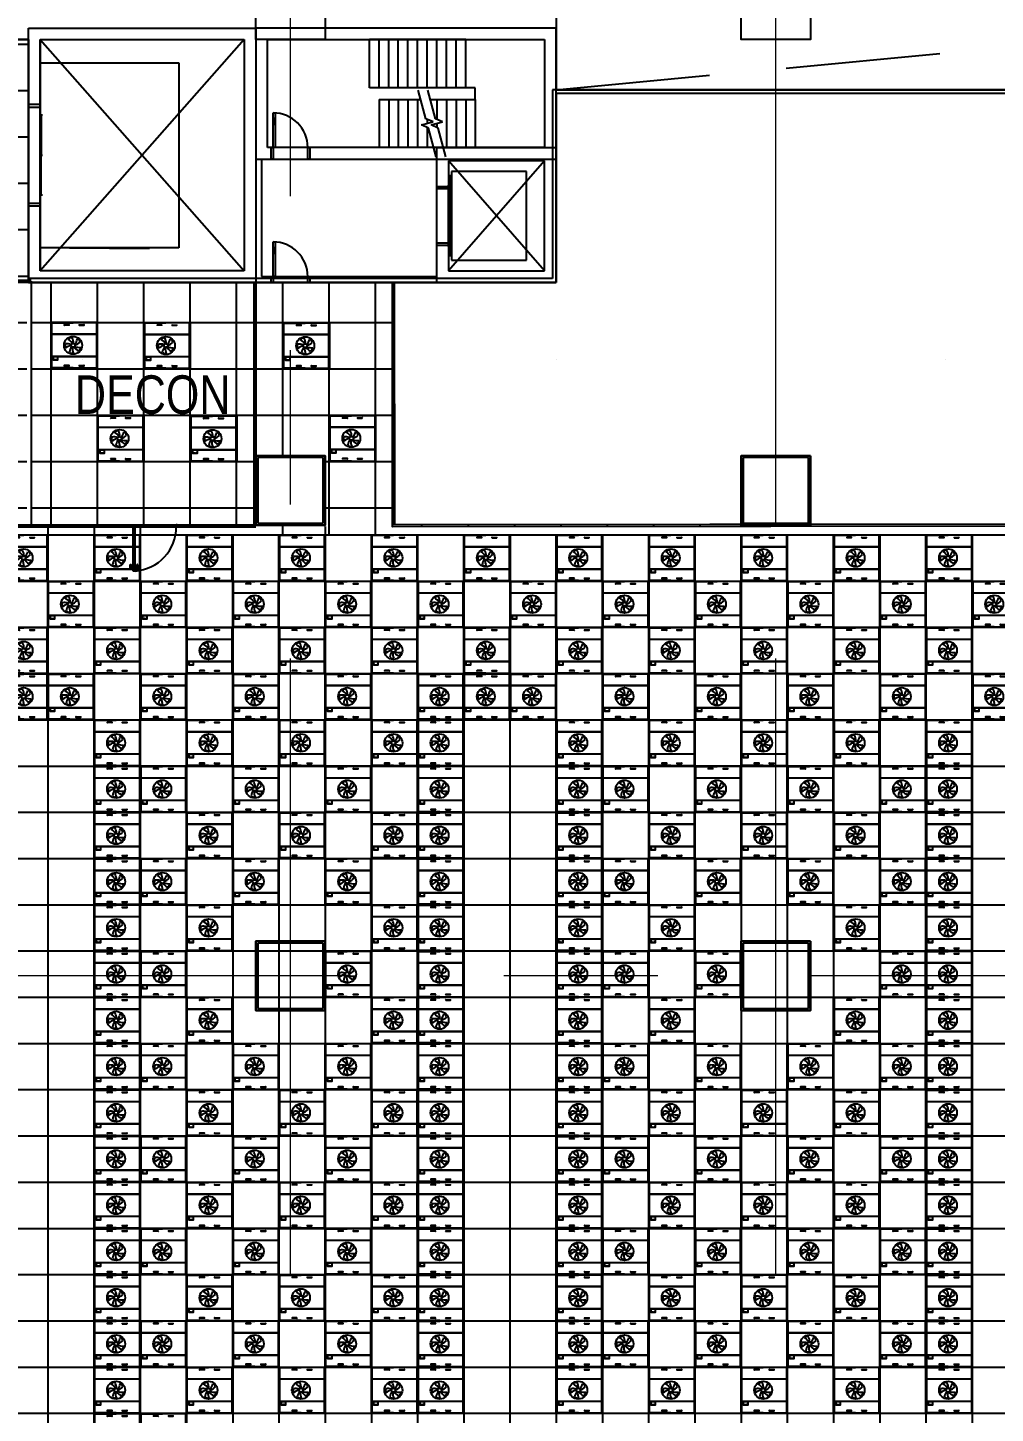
# Model space of a CAD drawing. Extents: x -14231 to 516634, y -267190 to 70805.
# Drawn here: x 246072 to 271194, y -94496 to -58534 of the extents above; entities that cross this region are included whole.
import ezdxf

# ---------------------------------------------------------------- set-up
doc = ezdxf.new("R2010")
doc.units = 0
doc.header["$LTSCALE"] = 8
for name, pattern in [('Dash', [1587.5, 793.75, -793.75]), ('IDA - Grid Line', [3500, 2000, -500, 500, -500]), ('IDA - Hidden 2-1', [750, 500, -250]), ('Overhead', [992.1875, 595.3125, -396.875])]:
    doc.linetypes.add(name, pattern=pattern)
doc.layers.get('0').update_dxf_attribs({"color": 1, "linetype": 'CONTINUOUS'})
for name, color, linetype in [('000_CTCI_CSA', 7, 'CONTINUOUS'), ('1', 1, 'CONTINUOUS'), ('AC-DD', 3, 'CONTINUOUS'), ('CTCI', 4, 'CONTINUOUS')]:
    doc.layers.add(name, color=color, linetype=linetype)
doc.layers.add('A-_ANOTGRID_E', color=7, linetype='CONTINUOUS', lineweight=9)
doc.styles.add('Site Area', font='arial.ttf', dxfattribs={"width": 0.8})

# ---------------------------------------------------------------- blocks, each defined once
blk = doc.blocks.new('FFU-2000')
at = {"layer": 'AC-DD', "color": 6}
for p, q in [((0, 1175), (562, 1175)), ((0, 0), (0, 1175)), ((454, 1121), (333, 1121)), ((454, 1113), (333, 1113)), ((721, 1121), (842, 1121)), ((721, 1113), (842, 1113)), ((1175, 875), (0, 875)), ((1175, 870), (0, 870)), ((0, 305), (1175, 305)), ((0, 300), (1175, 300)), ((562, 0), (0, 0)), ((454, 62), (333, 62)), ((454, 54), (333, 54)), ((721, 62), (842, 62)), ((721, 54), (842, 54))]:
    blk.add_line(p, q, dxfattribs=at)
for points in [[(-12, 1188), (1188, 1188), (1188, -12), (-12, -12)], [(0, 0), (1175, 0), (1175, 1175), (0, 1175)], [(167, 288), (45, 288), (45, 210), (167, 210)]]:
    blk.add_lwpolyline(points, close=True, dxfattribs=at)
for centre, radius in [((560, 588), 233), ((560, 588), 49.2), ((75, 214), 2.87), ((105, 214), 2.87), ((135, 214), 2.87)]:
    blk.add_circle(centre, radius, dxfattribs=at)
for centre, radius, start, end in [((333, 1117), 3.92, 90, 270), ((454, 1117), 3.92, 270, 90), ((721, 1117), 3.92, 90, 270), ((842, 1117), 3.92, 270, 90), ((518, 671), 115, 82.0706, 137.7056), ((234, 432), 373, 32.9499, 57.9361), ((255, 637), 315, 359.6702, 27.9682), ((311, 849), 373, 320.9499, 345.9361), ((626, 653), 115, 10.0706, 65.7056), ((467, 573), 115, 154.0706, 209.7056), ((418, 313), 315, 71.6702, 99.9682), ((607, 230), 373, 104.9499, 129.9361), ((777, 368), 315, 143.6702, 171.9682), ((545, 495), 115, 226.0706, 281.7056), ((915, 522), 373, 176.9499, 201.9361), ((836, 726), 315, 215.6702, 243.9682), ((732, 905), 373, 248.9499, 273.9361), ((513, 892), 315, 287.6702, 315.9682), ((643, 545), 115, 298.0706, 353.7056), ((333, 58), 3.92, 90, 270), ((454, 58), 3.92, 270, 90), ((721, 58), 3.92, 90, 270), ((842, 58), 3.92, 270, 90)]:
    blk.add_arc(centre, radius, start, end, dxfattribs=at)

msp = doc.modelspace()

# ---------------------------------------------------------------- hatches: boundary and pattern name
at = {"layer": '1', "true_color": 0x808080}
h = msp.add_hatch(dxfattribs=at)
h.set_pattern_fill('ANSI37', color=8, scale=379, angle=225)
h.paths.add_polyline_path([(246093.9, -58843.3), (240343.9, -58844.1), (240343.9, -65093.3), (246093.9, -65093.3)])
h = msp.add_hatch(dxfattribs=at)
h.set_pattern_fill('ANSI37', color=8, scale=379, angle=225)
h.paths.add_polyline_path([(246047.1, -65143.3), (240343.9, -65143.3), (240343.9, -69643.3), (241193.9, -69643.3), (241195.3, -71442.7), (246047.1, -71439.1)])
h.paths.add_polyline_path([(251940.7, -65143.3), (246164.7, -65143.3), (246164.5, -71434.7), (251943.9, -71434.7)])
h = msp.add_hatch(dxfattribs=at)
h.set_pattern_fill('ANSI37', color=8, scale=379, angle=225)
h.paths.add_polyline_path([(255539.8, -65143.3), (251993.9, -65143.3), (251993.9, -65143.3), (251993.9, -69643.3), (253793.9, -69643.3), (253793.9, -71443.3), (252593.9, -71443.3), (252593.9, -71696.2), (256193.9, -71696.2), (256193.9, -71485), (265493.9, -71477.3), (265493.9, -71443.3), (264593.9, -71443.3), (255543, -71435.5)])

# ---------------------------------------------------------------- linework, layer by layer
at = {"color": 252}
for p, q in [((246393.9, -58843.3), (246393.9, -64843.3)), ((248760.8, -71437.1), (248760.8, -71434.3)), ((248766, -71436.3), (248790.1, -71436.3)), ((248790.5, -71482.3), (248766, -71482.3)), ((248790.1, -71436.3), (248806.6, -71447.2)), ((248800.2, -71455.1), (248792.1, -71455.1)), ((248792.1, -71488.6), (248792.1, -71463.5)), ((248792.1, -71463.5), (248794.7, -71463.5)), ((248794.7, -71488.6), (248792.1, -71488.6)), ((248794.7, -71463.5), (248794.7, -71488.6)), ((248806.5, -71452.1), (248798.6, -71452.1)), ((248798.6, -71452.1), (248798.6, -71454.1)), ((248798.6, -71454.1), (248800.2, -71454.1)), ((248802.4, -71498.9), (248802.4, -71496.3)), ((248802.4, -71496.3), (248849.3, -71496.3)), ((248849.3, -71498.9), (248802.4, -71498.9)), ((248804.8, -71454.1), (248806.5, -71454.1)), ((248807.2, -71455.1), (248804.8, -71455.1)), ((248806.5, -71454.1), (248806.5, -71452.1)), ((248807.8, -71449.6), (248807.8, -71454.6)), ((248810.7, -71610), (248810.7, -71493.7)), ((248810.7, -71493.7), (248852.5, -71493.7)), ((248849.3, -71496.3), (248849.3, -71498.9)), ((248852.5, -71493.7), (248852.5, -71610)), ((249914.4, -71455.1), (249916.8, -71455.1)), ((249931.5, -71436.3), (249915, -71447.2)), ((249915.1, -71452.1), (249923, -71452.1)), ((249916.8, -71454.1), (249915.1, -71454.1)), ((249923, -71454.1), (249921.4, -71454.1)), ((249921.4, -71455.1), (249929.5, -71455.1)), ((249929.5, -71455.1), (249929.5, -71480.8)), ((249931.1, -71482.3), (249955.6, -71482.3)), ((249955.6, -71436.3), (249931.5, -71436.3)), ((248852.5, -71610), (248810.7, -71610)), ((248811.4, -71622.1), (248811.4, -71609.2)), ((248812.3, -71623.4), (248811.4, -71622.2)), ((248811.7, -71608.9), (248851.5, -71608.9)), ((248812.4, -71610.5), (248812.4, -71612.2)), ((248812.4, -71613.8), (248812.4, -71621.2)), ((248812.6, -71621.4), (248812.6, -71621.4)), ((248831.3, -71610.2), (248812.7, -71610.2)), ((248812.7, -71612.5), (248817.3, -71612.5)), ((248817.3, -71613.5), (248812.7, -71613.5)), ((248813.5, -71613.5), (248812.8, -71613.5)), ((248812.8, -71613.5), (248812.8, -72528.8)), ((248812.8, -71621.6), (248812.8, -71623.2)), ((248813.5, -72528.8), (248813.5, -71613.5)), ((248817.6, -71612.8), (248817.6, -71613.2)), ((248831.6, -71609.9), (248831.3, -71610.2)), ((248831.9, -71610.2), (248831.6, -71609.9)), ((248850.5, -71610.2), (248831.9, -71610.2)), ((248845.6, -71613.2), (248845.6, -71612.8)), ((248845.9, -71612.5), (248850.5, -71612.5)), ((248850.5, -71613.5), (248845.9, -71613.5)), ((248850.4, -71613.5), (248849.8, -71613.5)), ((248849.8, -71613.5), (248849.8, -72528.8)), ((248850.4, -72528.8), (248850.4, -71613.5)), ((248850.4, -71623.2), (248850.4, -71621.6)), ((248850.8, -71612.2), (248850.8, -71610.5)), ((248850.8, -71621.2), (248850.8, -71613.8)), ((248851.8, -71622.2), (248851, -71623.4)), ((248851.9, -71609.2), (248851.9, -71622.1)), ((248810.7, -72637.8), (248810.7, -72532.4)), ((248810.7, -72532.4), (248852.5, -72532.4)), ((248852.5, -72637.8), (248810.7, -72637.8)), ((248811.4, -72520.1), (248812.3, -72519)), ((248811.4, -72533.1), (248811.4, -72520.3)), ((248851.5, -72533.4), (248811.7, -72533.4)), ((248812.4, -72521.1), (248812.4, -72528.5)), ((248812.4, -72530.2), (248812.4, -72531.9)), ((248812.7, -72528.8), (248817.3, -72528.8)), ((248817.3, -72529.9), (248812.7, -72529.9)), ((248812.7, -72532.2), (248831.3, -72532.2)), ((248812.8, -72519.1), (248812.8, -72520.7)), ((248812.8, -72528.8), (248813.5, -72528.8)), ((248817.6, -72529.2), (248817.6, -72529.6)), ((248831.3, -72532.2), (248831.6, -72532.5)), ((248831.6, -72532.5), (248831.9, -72532.2)), ((248831.9, -72532.2), (248850.5, -72532.2)), ((248845.6, -72529.6), (248845.6, -72529.2)), ((248845.9, -72528.8), (248850.5, -72528.8)), ((248850.5, -72529.9), (248845.9, -72529.9)), ((248849.8, -72528.8), (248850.4, -72528.8)), ((248850.4, -72520.7), (248850.4, -72519.1)), ((248850.8, -72528.5), (248850.8, -72521.1)), ((248850.8, -72531.9), (248850.8, -72530.2)), ((248851, -72519), (248851.8, -72520.1)), ((248851.9, -72520.3), (248851.9, -72533.1)), ((248852.5, -72532.4), (248852.5, -72637.8)), ((248852.5, -72558.4), (248852.5, -72610.3)), ((248861, -72558.4), (248852.5, -72558.4)), ((248852.5, -72610.3), (248861, -72610.3)), ((248861, -72610.3), (248861, -72558.4)), ((248902.8, -72572.7), (248861, -72572.7)), ((248861, -72596), (248903.3, -72596)), ((248903.3, -72596), (248918, -72595.3))]:
    msp.add_line(p, q, dxfattribs=at)
for points in [[(249960.8, -71441.5), (249960.8, -71434.3)], [(249960.8, -71484.3), (249960.8, -71477.1)]]:
    msp.add_lwpolyline(points, dxfattribs=at)
msp.add_lwpolyline([(248802.3, -72596), (248759.9, -72596), (248745.2, -72595.3, -0.3274952), (248736.9, -72588.1, -0.0898475), (248734.5, -72474.4, -1.1448813), (248755, -72479.1, 0.1370794), (248754.9, -72567.1, 0.3493568), (248760.4, -72572.7), (248802.3, -72572.7)], format="xyb", dxfattribs=at)
msp.add_lwpolyline([(248810.7, -72558.4), (248810.7, -72610.3), (248802.3, -72610.3), (248802.3, -72558.4)], close=True, dxfattribs=at)
for centre, radius, start, end in [((248776.7, -71486.2), 1152.8, 274.18651, 0.14694), ((248811.7, -71609.2), 0.313, 90.00001, 180.00001), ((248811.7, -71622.1), 0.313, 180.00001, 216.02738), ((248812.5, -71623.2), 0.313, 216.02737, 359.99999), ((248812.7, -71610.5), 0.313, 90.00001, 180.00001), ((248812.7, -71612.2), 0.313, 179.99999, 269.99999), ((248812.7, -71613.8), 0.313, 90.00001, 180.00001), ((248812.6, -71621.2), 0.209, 180.00002, 270.00002), ((248812.6, -71621.6), 0.209, 359.99997, 89.99997), ((248817.3, -71612.8), 0.313, 359.99999, 89.99999), ((248817.3, -71613.2), 0.313, 270.00001, 0.00001), ((248845.9, -71612.8), 0.313, 90.00001, 180.00001), ((248845.9, -71613.2), 0.313, 179.99999, 269.99999), ((248850.6, -71621.6), 0.209, 90.00003, 180.00003), ((248850.7, -71623.2), 0.313, 180.00001, 323.97263), ((248850.5, -71610.5), 0.313, 359.99999, 89.99999), ((248850.5, -71612.2), 0.313, 270.00001, 0.00001), ((248850.5, -71613.8), 0.313, 359.99999, 89.99999), ((248850.6, -71621.2), 0.209, 269.99998, 359.99998), ((248851.5, -71609.2), 0.313, 359.99999, 89.99999), ((248851.5, -71622.1), 0.313, 323.97261, 359.99998), ((248811.7, -72520.3), 0.313, 143.97262, 179.99999), ((248811.7, -72533.1), 0.313, 179.99999, 269.99999), ((248812.5, -72519.1), 0.313, 0.00001, 143.97264), ((248812.6, -72521.1), 0.209, 89.99998, 179.99998), ((248812.7, -72528.5), 0.313, 180.00002, 270.00002), ((248812.7, -72530.2), 0.313, 90.00001, 180.00001), ((248812.7, -72531.9), 0.313, 179.99999, 269.99999), ((248812.6, -72520.7), 0.209, 270.00003, 0.00003), ((248817.3, -72529.2), 0.313, 359.99999, 89.99999), ((248817.3, -72529.6), 0.313, 269.99998, 359.99998), ((248845.9, -72529.2), 0.313, 90.00001, 180.00001), ((248845.9, -72529.6), 0.313, 180.00001, 270.00001), ((248850.7, -72519.1), 0.313, 36.02736, 179.99999), ((248850.6, -72520.7), 0.209, 179.99998, 269.99998), ((248850.5, -72528.5), 0.313, 269.99998, 359.99998), ((248850.5, -72530.2), 0.313, 359.99999, 89.99999), ((248850.5, -72531.9), 0.313, 270.00001, 0.00001), ((248850.6, -72521.1), 0.209, 0.00002, 90.00002), ((248851.5, -72533.1), 0.313, 270.00001, 0.00001), ((248851.5, -72520.3), 0.313, 0.00001, 36.02738)]:
    msp.add_arc(centre, radius, start, end, dxfattribs=at)
at = {"color": 252, "extrusion": (9.86076e-32, 1.3636e-31, -1)}
for centre, major_axis, start_param, end_param in [((248766, -71441.5), (-3.69, 3.69), 5.4977871, 7.0685835), ((248766, -71477.1), (3.69, 3.69), 2.3561945, 3.9269908), ((248790.5, -71480.8), (1.11, 1.11), 7.0685835, 8.6393798), ((248800.2, -71454.6), (-0.369, 0.369), 0.7853982, 3.9269908), ((248804.8, -71454.6), (-0.369, 0.369), 3.9269908, 7.0685835), ((248804.6, -71449.6), (2.21, 2.21), 6.1622825, 7.0685835), ((248807.2, -71454.6), (0.369, 0.369), 7.0685835, 8.6393798), ((249917, -71449.6), (-2.21, 2.21), -0.7853982, 0.1209028), ((249914.4, -71454.6), (-0.369, 0.369), -2.3561945, -0.7853982), ((249916.8, -71454.6), (0.369, 0.369), -0.7853982, 2.3561945), ((249921.4, -71454.6), (0.369, 0.369), 2.3561945, 5.4977871), ((249931.1, -71480.8), (-1.11, 1.11), -2.3561945, -0.7853982), ((249955.6, -71441.5), (3.69, 3.69), -0.7853982, 0.7853982), ((249955.6, -71477.1), (-3.69, 3.69), 2.3561945, 3.9269908)]:
    msp.add_ellipse(centre, major_axis=major_axis, ratio=1, start_param=start_param, end_param=end_param, dxfattribs=at)
at = {"color": 252}
for centre, major_axis, start_param, end_param in [((248796.8, -71494.2), (-5.16, -5.16), 5.497787143777327, 11.78097245095691), ((248902.1, -72566.5), (4.42, 4.42), 4.0430749, 5.3874816), ((248918.2, -72475.4), (7.49, 7.49), 5.5852004, 8.9965731), ((248750.7, -72523.2), (163.7, 0), -0.2717653, 0.2731562), ((248917.2, -72586), (6.61, 6.61), 4.0085545, 5.2745026), ((248613.9, -72524.7), (-318.8, 0.2), 2.9419956, 3.3004232)]:
    msp.add_ellipse(centre, major_axis=major_axis, ratio=1, start_param=start_param, end_param=end_param, dxfattribs=at)
at = {"layer": '000_CTCI_CSA', "color": 8, "true_color": 0x808080}
for p, q in [((259793.9, -57343.3), (259793.9, -60143.3)), ((246093.9, -65143.3), (246093.9, -58543.3)), ((246093.9, -58543.3), (251993.9, -58543.3)), ((251993.9, -58543.3), (251993.9, -61943.3)), ((259793.9, -58543.3), (251993.9, -58543.3)), ((251993.9, -58543.3), (251993.9, -65143.3)), ((259793.9, -61943.3), (259793.9, -58543.3)), ((246093.9, -58843.3), (240293.5, -58844.1)), ((240343.9, -58843.3), (246093.9, -58843.3)), ((246093.9, -58843.3), (246093.9, -65143.3)), ((246393.9, -58843.3), (251693.9, -58843.3)), ((246393.9, -64843.3), (246393.9, -58843.3)), ((251693.9, -58843.3), (246393.9, -64843.3)), ((246393.9, -58843.3), (251693.9, -64843.3)), ((246393.9, -64843.3), (246393.9, -58843.3)), ((246393.9, -58843.3), (251693.9, -58843.3)), ((251693.9, -58843.3), (251693.9, -64843.3)), ((251693.9, -58843.3), (251693.9, -64843.3)), ((252293.9, -61643.3), (252293.9, -58843.3)), ((252293.9, -58843.3), (259493.9, -58843.3)), ((259493.9, -58843.3), (259493.9, -61643.3)), ((246393.9, -59443.3), (249993.9, -59443.3)), ((246393.9, -64243.3), (246393.9, -59443.3)), ((249993.9, -59443.3), (249993.9, -64243.3)), ((252293.9, -61643.3), (252293.9, -59893.3)), ((255193.9, -60393.3), (255193.9, -61643.3)), ((255193.9, -60393.3), (255443.9, -60393.3)), ((255443.9, -60393.3), (255693.9, -60393.3)), ((255443.9, -60393.3), (255443.9, -61643.3)), ((255693.9, -60393.3), (255943.9, -60393.3)), ((255693.9, -60393.3), (255693.9, -61643.3)), ((255943.9, -60393.3), (256193.9, -60393.3)), ((255943.9, -60393.3), (255943.9, -61643.3)), ((256193.9, -60393.3), (256276.5, -60393.3)), ((256193.9, -60393.3), (256193.9, -61643.3)), ((256411.6, -60897.6), (256211.7, -60151.9)), ((289793.9, -60143.3), (259693.9, -60143.3)), ((259693.9, -60143.3), (259693.9, -65043.3)), ((259793.9, -60143.3), (289793.9, -60143.3)), ((259793.9, -65143.3), (259793.9, -60143.3)), ((259793.9, -60143.3), (289793.9, -60143.3)), ((289893.9, -60243.3), (259793.9, -60243.3)), ((259793.9, -60243.3), (259793.9, -65143.3)), ((246393.9, -60528.3), (246093.9, -60528.3)), ((246093.9, -60528.3), (246093.9, -60593.3)), ((246093.9, -60593.3), (246393.9, -60593.3)), ((246393.9, -60498.3), (246393.9, -61843.3)), ((246403.9, -60498.3), (246393.9, -60498.3)), ((246393.9, -60593.3), (246393.9, -60528.3)), ((246403.9, -61843.3), (246403.9, -60498.3)), ((252443.9, -60743.3), (252493.9, -60743.3)), ((252443.9, -61643.3), (252443.9, -60743.3)), ((252493.9, -60743.3), (252493.9, -61643.3)), ((246423.9, -60803.3), (246423.9, -61843.3)), ((246458.9, -60803.3), (246423.9, -60803.3)), ((252493.9, -60893.3), (252443.9, -60893.3)), ((252493.9, -60918.3), (252443.9, -60918.3)), ((252493.9, -61018.3), (252443.9, -61018.3)), ((252493.9, -61043.3), (252443.9, -61043.3)), ((252468.9, -60918.3), (252468.9, -61018.3)), ((256293, -61058.8), (256594.8, -60977.9)), ((256476.3, -61139.1), (256293, -61058.8)), ((256594.8, -60977.9), (256411.6, -60897.6)), ((256443.9, -60911.8), (256443.9, -61018.3)), ((256443.9, -61124.9), (256443.9, -61643.3)), ((256676.1, -61884.8), (256476.3, -61139.1)), ((246393.9, -61843.3), (246393.9, -63188.3)), ((246403.9, -61843.3), (246393.9, -61843.3)), ((246393.9, -61843.3), (246403.9, -61843.3)), ((246403.9, -63188.3), (246403.9, -61843.3)), ((246423.9, -62883.3), (246423.9, -61843.3)), ((246423.9, -61843.3), (246458.9, -61843.3)), ((246423.9, -61843.3), (246458.9, -61843.3)), ((259493.9, -61643.3), (252293.9, -61643.3)), ((252393.9, -61943.3), (252393.9, -61643.3)), ((252393.9, -61643.3), (252443.9, -61643.3)), ((252493.9, -61643.3), (252443.9, -61643.3)), ((252443.9, -61643.3), (252443.9, -61943.3)), ((253343.9, -61943.3), (253343.9, -61643.3)), ((253343.9, -61643.3), (253393.9, -61643.3)), ((253393.9, -61643.3), (253393.9, -61943.3)), ((256693.9, -65143.3), (256693.9, -61643.3)), ((256693.9, -61643.3), (259793.9, -61643.3)), ((259793.9, -61643.3), (259793.9, -65143.3)), ((251993.9, -61943.3), (259793.9, -61943.3)), ((251993.9, -61943.3), (251993.9, -65143.3)), ((252143.9, -61943.3), (252143.9, -64993.3)), ((252443.9, -61943.3), (252393.9, -61943.3)), ((253393.9, -61943.3), (253343.9, -61943.3)), ((256993.9, -61993.3), (256993.9, -64843.3)), ((259493.9, -61993.3), (256993.9, -61993.3)), ((259493.9, -61993.3), (256993.9, -64843.3)), ((259493.9, -64843.3), (256993.9, -61993.3)), ((259493.9, -64843.3), (259493.9, -61993.3)), ((257023.9, -62378.3), (257023.9, -63418.3)), ((257058.9, -62378.3), (257023.9, -62378.3)), ((257058.9, -63418.3), (257058.9, -62378.3)), ((257073.9, -62268.3), (257073.9, -64568.3)), ((259023.9, -62268.3), (257073.9, -62268.3)), ((259023.9, -64568.3), (259023.9, -62268.3)), ((246458.9, -62883.3), (246423.9, -62883.3)), ((256693.9, -62718.3), (256693.9, -62653.3)), ((256693.9, -62653.3), (256993.9, -62653.3)), ((256993.9, -62718.3), (256693.9, -62718.3)), ((256993.9, -63418.3), (256993.9, -62623.3)), ((256993.9, -62623.3), (257003.9, -62623.3)), ((256993.9, -62653.3), (256993.9, -62718.3)), ((257003.9, -62623.3), (257003.9, -63418.3)), ((246393.9, -63093.3), (246093.9, -63093.3)), ((246093.9, -63093.3), (246093.9, -63158.3)), ((246093.9, -63158.3), (246393.9, -63158.3)), ((246393.9, -63158.3), (246393.9, -63093.3)), ((246393.9, -63188.3), (246403.9, -63188.3)), ((257003.9, -63418.3), (256993.9, -63418.3)), ((256993.9, -64213.3), (256993.9, -63418.3)), ((256993.9, -63418.3), (257003.9, -63418.3)), ((257003.9, -63418.3), (257003.9, -64213.3)), ((257023.9, -63418.3), (257058.9, -63418.3)), ((257023.9, -64458.3), (257023.9, -63418.3)), ((257023.9, -63418.3), (257058.9, -63418.3)), ((257058.9, -63418.3), (257058.9, -64458.3)), ((249993.9, -64243.3), (246393.9, -64243.3)), ((248193.9, -64258.3), (247153.9, -64258.3)), ((248193.9, -64258.3), (249233.9, -64258.3)), ((252443.9, -64993.3), (252443.9, -64093.3)), ((252443.9, -64093.3), (252493.9, -64093.3)), ((252493.9, -64243.3), (252443.9, -64243.3)), ((252493.9, -64268.3), (252443.9, -64268.3)), ((252493.9, -64368.3), (252443.9, -64368.3)), ((252468.9, -64268.3), (252468.9, -64368.3)), ((252493.9, -64093.3), (252493.9, -64993.3)), ((256693.9, -64183.3), (256693.9, -64118.3)), ((256693.9, -64118.3), (256993.9, -64118.3)), ((256993.9, -64183.3), (256693.9, -64183.3)), ((256993.9, -64118.3), (256993.9, -64183.3)), ((257003.9, -64213.3), (256993.9, -64213.3)), ((252493.9, -64393.3), (252443.9, -64393.3)), ((257058.9, -64458.3), (257023.9, -64458.3)), ((257073.9, -64568.3), (259023.9, -64568.3)), ((259693.9, -65043.3), (246093.9, -65043.3)), ((251693.9, -64843.3), (246393.9, -64843.3)), ((251693.9, -64843.3), (246393.9, -64843.3)), ((252143.9, -64993.3), (256693.9, -64993.3)), ((252393.9, -64993.3), (252443.9, -64993.3)), ((252393.9, -65143.3), (252393.9, -64993.3)), ((252493.9, -64993.3), (252443.9, -64993.3)), ((252443.9, -64993.3), (252443.9, -65143.3)), ((253343.9, -64993.3), (253393.9, -64993.3)), ((253343.9, -65143.3), (253343.9, -64993.3)), ((253393.9, -64993.3), (253393.9, -65143.3)), ((256993.9, -64843.3), (259493.9, -64843.3)), ((246093.9, -65143.3), (259793.9, -65143.3)), ((251993.9, -65143.3), (246093.9, -65143.3)), ((259793.9, -65143.3), (246093.9, -65143.3)), ((251993.9, -65143.3), (256693.9, -65143.3)), ((252443.9, -65143.3), (252393.9, -65143.3)), ((253393.9, -65143.3), (253343.9, -65143.3)), ((259793.9, -65143.3), (256693.9, -65143.3)), ((247493.9, -67143.3), (247493.9, -67143.3)), ((259793.9, -67143.3), (259793.9, -67143.3)), ((269893.9, -67143.3), (269893.9, -67143.3)), ((253793.9, -82243.3), (251993.9, -82243.3)), ((251993.9, -82243.3), (251993.9, -84043.3)), ((253743.9, -82293.3), (252043.9, -82293.3)), ((252043.9, -82293.3), (252043.9, -83993.3)), ((253743.9, -83993.3), (253743.9, -82293.3)), ((253793.9, -84043.3), (253793.9, -82243.3)), ((266393.9, -82243.3), (264593.9, -82243.3)), ((264593.9, -82243.3), (264593.9, -84043.3)), ((266343.9, -82293.3), (264643.9, -82293.3)), ((264643.9, -82293.3), (264643.9, -83993.3)), ((266343.9, -83993.3), (266343.9, -82293.3)), ((266393.9, -84043.3), (266393.9, -82243.3)), ((251993.9, -84043.3), (253793.9, -84043.3)), ((252043.9, -83993.3), (253743.9, -83993.3)), ((264593.9, -84043.3), (266393.9, -84043.3)), ((264643.9, -83993.3), (266343.9, -83993.3))]:
    msp.add_line(p, q, dxfattribs=at)
at = {"layer": '000_CTCI_CSA', "color": 8, "linetype": 'IDA - Hidden 2-1', "true_color": 0x808080}
msp.add_line((259793.9, -60143.3), (289543.9, -57343.3), dxfattribs=at)
at = {"layer": '000_CTCI_CSA', "color": 8, "linetype": 'Dash', "true_color": 0x808080}
for p, q in [((246093.9, -58843.3), (239993.9, -58843.3)), ((246093.9, -65143.3), (246093.9, -58843.3))]:
    msp.add_line(p, q, dxfattribs=at)
at = {"layer": '000_CTCI_CSA', "color": 8, "linetype": 'Overhead', "true_color": 0x808080}
for p, q in [((254943.9, -60093.3), (254943.9, -58843.3)), ((257443.9, -58843.3), (254943.9, -58843.3)), ((255193.9, -60093.3), (255193.9, -58843.3)), ((255443.9, -60093.3), (255443.9, -58843.3)), ((255693.9, -60093.3), (255693.9, -58843.3)), ((255943.9, -60093.3), (255943.9, -58843.3)), ((256193.9, -60093.3), (256193.9, -58843.3)), ((256443.9, -60093.3), (256443.9, -58843.3)), ((256693.9, -60093.3), (256693.9, -58843.3)), ((256943.9, -60093.3), (256943.9, -58843.3)), ((257193.9, -60093.3), (257193.9, -58843.3)), ((257443.9, -60093.3), (257443.9, -58843.3)), ((257443.9, -60093.3), (254943.9, -60093.3)), ((256661.6, -60897.6), (256461.7, -60151.9)), ((256526.5, -60393.3), (257693.9, -60393.3)), ((256693.9, -60393.3), (256693.9, -60911.8)), ((256943.9, -60393.3), (256943.9, -61643.3)), ((257193.9, -60393.3), (257193.9, -61643.3)), ((257693.9, -60093.3), (257443.9, -60093.3)), ((257443.9, -60393.3), (257443.9, -61643.3)), ((257693.9, -60393.3), (257693.9, -60093.3)), ((257693.9, -60393.3), (257693.9, -61643.3)), ((256543, -61058.8), (256844.8, -60977.9)), ((256726.3, -61139.1), (256543, -61058.8)), ((256844.8, -60977.9), (256661.6, -60897.6)), ((256693.9, -61018.3), (256693.9, -61124.9)), ((256926.1, -61884.8), (256726.3, -61139.1)), ((256861.4, -61643.3), (257693.9, -61643.3))]:
    msp.add_line(p, q, dxfattribs=at)
at = {"layer": '000_CTCI_CSA'}
for p, q in [((246164.5, -65093.3), (240343.9, -65093.3)), ((246164.5, -65143.3), (240343.9, -65143.3)), ((253793.9, -69643.3), (251993.9, -69643.3)), ((251993.9, -69643.3), (251993.9, -71443.3)), ((253743.9, -69693.3), (252043.9, -69693.3)), ((252043.9, -69693.3), (252043.9, -71393.3)), ((253743.9, -71393.3), (253743.9, -69693.3)), ((253793.9, -71443.3), (253793.9, -69643.3)), ((266393.9, -69643.3), (264593.9, -69643.3)), ((264593.9, -69643.3), (264593.9, -71443.3)), ((266343.9, -69693.3), (264643.9, -69693.3)), ((264643.9, -69693.3), (264643.9, -71393.3)), ((266343.9, -71393.3), (266343.9, -69693.3)), ((266393.9, -71443.3), (266393.9, -69643.3)), ((251993.9, -71443.3), (253793.9, -71443.3)), ((252043.9, -71393.3), (253743.9, -71393.3)), ((264593.9, -71443.3), (266393.9, -71443.3)), ((264643.9, -71393.3), (266343.9, -71393.3))]:
    msp.add_line(p, q, dxfattribs=at)
at = {"layer": '000_CTCI_CSA', "lineweight": -3}
for p, q in [((246164.5, -65113.4), (246164.6, -71439.1)), ((251940.7, -65143.3), (251943.9, -71443.4)), ((251990.7, -65143.3), (251993.9, -71443.3)), ((255539.8, -65142.4), (255543, -71442.4)), ((255589.8, -65142.4), (255593, -71442.4)), ((251993.9, -71443.3), (240294, -71443.3)), ((251993.9, -71493.3), (240294, -71493.3)), ((294847.1, -71402.9), (255543, -71435.5)), ((294847.1, -71452.9), (255543, -71485.5))]:
    msp.add_line(p, q, dxfattribs=at)
at = {"layer": '000_CTCI_CSA', "color": 8, "true_color": 0x808080}
for points in [[(253793.9, -57043.3), (253793.9, -58843.3), (251993.9, -58843.3), (251993.9, -57043.3)], [(266393.9, -57043.3), (266393.9, -58843.3), (264593.9, -58843.3), (264593.9, -57043.3)], [(253793.9, -69643.3), (253793.9, -71443.3), (251993.9, -71443.3), (251993.9, -69643.3)], [(266393.9, -69643.3), (266393.9, -71443.3), (264593.9, -71443.3), (264593.9, -69643.3)], [(253793.9, -82243.3), (253793.9, -84043.3), (251993.9, -84043.3), (251993.9, -82243.3)], [(266393.9, -82243.3), (266393.9, -84043.3), (264593.9, -84043.3), (264593.9, -82243.3)]]:
    msp.add_lwpolyline(points, close=True, dxfattribs=at)
for centre in [(252443.9, -61643.3), (252443.9, -61643.3), (252443.9, -64993.3), (252443.9, -64993.3)]:
    msp.add_arc(centre, 900, 0, 90, dxfattribs=at)
at = {"layer": '1', "color": 8, "true_color": 0x808080}
for p, q in [((246593.9, -71488.7), (246593.9, -123593.4)), ((247793.9, -71487.8), (247793.9, -123593.4)), ((248993.9, -71486.9), (248993.9, -123593.4)), ((250193.9, -71486), (250193.9, -71493.3)), ((251393.9, -71485.1), (251393.9, -71493.3)), ((253793.9, -71483.3), (253793.9, -123593.4)), ((227343.9, -71696.2), (302643.9, -71696.2)), ((250193.9, -71696.2), (250193.9, -123593.4)), ((251393.9, -71696.2), (251393.9, -123593.4)), ((252593.9, -71696.2), (252593.9, -123593.4)), ((254993.9, -71696.2), (254993.9, -123593.4)), ((256193.9, -71696.2), (256193.9, -123593.4)), ((257393.9, -71696.2), (257393.9, -123593.4)), ((258593.9, -71696.2), (258593.9, -123593.4)), ((259793.9, -71696.2), (259793.9, -123593.4)), ((260993.9, -71696.2), (260993.9, -123593.4)), ((262193.9, -71696.2), (262193.9, -123593.4)), ((263393.9, -71696.2), (263393.9, -123593.4)), ((264593.9, -71696.2), (264593.9, -123593.4)), ((265793.9, -71696.2), (265793.9, -123593.4)), ((266993.9, -71696.2), (266993.9, -123593.4)), ((268193.9, -71696.2), (268193.9, -123593.4)), ((269393.9, -71696.2), (269393.9, -123593.4)), ((270593.9, -71696.2), (270593.9, -123593.4)), ((227343.9, -72896.2), (302643.9, -72896.2)), ((227343.9, -74096.2), (302643.9, -74096.2)), ((227343.9, -75296.2), (302643.9, -75296.2)), ((227343.9, -76496.2), (302643.9, -76496.2)), ((227343.9, -77696.2), (302643.9, -77696.2)), ((227343.9, -78896.2), (302643.9, -78896.2)), ((227343.9, -80096.2), (302643.9, -80096.2)), ((227343.9, -81296.2), (302643.9, -81296.2)), ((228593.9, -82496.2), (301193.9, -82496.2)), ((228593.9, -83696.2), (301193.9, -83696.2)), ((227343.9, -84896.2), (302643.9, -84896.2)), ((227343.9, -86096.2), (302643.9, -86096.2)), ((227343.9, -87296.2), (302643.9, -87296.2)), ((234893.9, -88496.2), (302643.9, -88496.2)), ((234893.9, -89696.2), (302643.9, -89696.2)), ((234893.9, -90896.2), (302643.9, -90896.2)), ((234893.9, -92096.2), (302643.9, -92096.2)), ((234893.9, -93296.2), (302643.9, -93296.2)), ((234893.9, -94496.2), (302643.9, -94496.2))]:
    msp.add_line(p, q, dxfattribs=at)
msp.add_lwpolyline([(227093.9, -67193.3), (227093.9, -87593.3), (234913.7, -87543.1), (234843.9, -120043.3), (239393.9, -120043.3), (239393.9, -123643.3), (302743.9, -123343.3), (302743.9, -60543.3), (294843.9, -60593.3), (294852.9, -71452.9), (255543, -71485.5), (255539.8, -65143.3), (251990.7, -65143.3), (251990.7, -69643.3), (253793.9, -69643.3), (253793.9, -71443.3), (240294, -71493.3), (240343.9, -67190.4), (227093.9, -67193.3)], dxfattribs=at)
at = {"layer": 'A-_ANOTGRID_E', "color": 8, "linetype": 'IDA - Grid Line', "true_color": 0x808080}
for p, q in [((252893.9, -146907.4), (252893.9, -47898.2)), ((265493.9, -71477.3), (265493.9, -47898.2)), ((265493.9, -146907.4), (265493.9, -71696.2)), ((310434.5, -83143.3), (222924.6, -83143.3))]:
    msp.add_line(p, q, dxfattribs=at)

# ---------------------------------------------------------------- block references
at = {"layer": 'AC-DD'}
for p in [(246690.5, -67365.5), (249100.5, -67371.5), (252717.5, -67374.5), (247896.5, -69783.5), (250309.5, -69788.5), (253915, -69780), (245406.4, -72883.7), (247806.4, -72883.7), (250206.4, -72883.7), (252606.4, -72883.7), (255006.4, -72883.7), (257406.4, -72883.7), (259806.4, -72883.7), (262206.4, -72883.7), (264606.4, -72883.7), (267006.4, -72883.7), (269406.4, -72883.7), (246606.4, -74083.7), (249006.4, -74083.7), (251406.4, -74083.7), (253806.4, -74083.7), (256206.4, -74083.7), (258606.4, -74083.7), (261006.4, -74083.7), (263406.4, -74083.7), (265806.4, -74083.7), (268206.4, -74083.7), (270606.4, -74083.7), (245406.4, -75283.7), (247806.4, -75283.7), (250206.4, -75283.7), (252606.4, -75283.7), (255006.4, -75283.7), (257406.4, -75283.7), (259806.4, -75283.7), (262206.4, -75283.7), (264606.4, -75283.7), (267006.4, -75283.7), (269406.4, -75283.7), (245406.4, -76483.7), (246606.4, -76483.7), (249006.4, -76483.7), (251406.4, -76483.7), (253806.4, -76483.7), (256206.4, -76483.7), (257406.4, -76483.7), (258606.4, -76483.7), (261006.4, -76483.7), (263406.4, -76483.7), (265806.4, -76483.7), (268206.4, -76483.7), (270606.4, -76483.7), (247806.4, -77683.7), (250206.4, -77683.7), (252606.4, -77683.7), (255006.4, -77683.7), (256206.4, -77683.7), (259806.4, -77683.7), (262206.4, -77683.7), (264606.4, -77683.7), (267006.4, -77683.7), (269406.4, -77683.7), (247806.4, -78883.7), (249006.4, -78883.7), (251406.4, -78883.7), (253806.4, -78883.7), (256206.4, -78883.7), (259806.4, -78883.7), (261006.4, -78883.7), (263406.4, -78883.7), (265806.4, -78883.7), (268206.4, -78883.7), (269406.4, -78883.7), (247806.4, -80083.7), (250206.4, -80083.7), (252606.4, -80083.7), (255006.4, -80083.7), (256206.4, -80083.7), (259806.4, -80083.7), (262206.4, -80083.7), (264606.4, -80083.7), (267006.4, -80083.7), (269406.4, -80083.7), (247806.4, -81283.7), (249006.4, -81283.7), (251406.4, -81283.7), (253806.4, -81283.7), (256206.4, -81283.7), (259806.4, -81283.7), (261006.4, -81283.7), (263406.4, -81283.7), (265806.4, -81283.7), (268206.4, -81283.7), (269406.4, -81283.7), (247806.4, -82483.7), (250206.4, -82483.7), (255006.4, -82483.7), (256206.4, -82483.7), (259806.4, -82483.7), (262206.4, -82483.7), (267006.4, -82483.7), (269406.4, -82483.7), (247806.4, -83683.7), (249006.4, -83683.7), (253806.4, -83683.7), (256206.4, -83683.7), (259806.4, -83683.7), (261006.4, -83683.7), (263406.4, -83683.7), (268206.4, -83683.7), (269406.4, -83683.7), (247806.4, -84883.7), (250206.4, -84883.7), (255006.4, -84883.7), (256206.4, -84883.7), (259806.4, -84883.7), (262206.4, -84883.7), (267006.4, -84883.7), (269406.4, -84883.7), (247806.4, -86083.7), (249006.4, -86083.7), (251406.4, -86083.7), (253806.4, -86083.7), (256206.4, -86083.7), (259806.4, -86083.7), (261006.4, -86083.7), (263406.4, -86083.7), (265806.4, -86083.7), (268206.4, -86083.7), (269406.4, -86083.7), (247806.4, -87283.7), (250206.4, -87283.7), (252606.4, -87283.7), (255006.4, -87283.7), (256206.4, -87283.7), (259806.4, -87283.7), (262206.4, -87283.7), (264606.4, -87283.7), (267006.4, -87283.7), (269406.4, -87283.7), (247806.4, -88483.7), (249006.4, -88483.7), (251406.4, -88483.7), (253806.4, -88483.7), (256206.4, -88483.7), (259806.4, -88483.7), (261006.4, -88483.7), (263406.4, -88483.7), (265806.4, -88483.7), (268206.4, -88483.7), (269406.4, -88483.7), (247806.4, -89683.7), (250206.4, -89683.7), (252606.4, -89683.7), (255006.4, -89683.7), (256206.4, -89683.7), (259806.4, -89683.7), (262206.4, -89683.7), (264606.4, -89683.7), (267006.4, -89683.7), (269406.4, -89683.7), (247806.4, -90883.7), (249006.4, -90883.7), (251406.4, -90883.7), (253806.4, -90883.7), (256206.4, -90883.7), (259806.4, -90883.7), (261006.4, -90883.7), (263406.4, -90883.7), (265806.4, -90883.7), (268206.4, -90883.7), (269406.4, -90883.7), (247806.4, -92083.7), (250206.4, -92083.7), (252606.4, -92083.7), (255006.4, -92083.7), (256206.4, -92083.7), (259806.4, -92083.7), (262206.4, -92083.7), (264606.4, -92083.7), (267006.4, -92083.7), (269406.4, -92083.7), (247806.4, -93283.7), (249006.4, -93283.7), (251406.4, -93283.7), (253806.4, -93283.7), (256206.4, -93283.7), (259806.4, -93283.7), (261006.4, -93283.7), (263406.4, -93283.7), (265806.4, -93283.7), (268206.4, -93283.7), (269406.4, -93283.7), (247806.4, -94483.7), (250206.4, -94483.7), (252606.4, -94483.7), (255006.4, -94483.7), (256206.4, -94483.7), (259806.4, -94483.7), (262206.4, -94483.7), (264606.4, -94483.7), (267006.4, -94483.7), (269406.4, -94483.7), (247806.4, -95683.7), (249006.4, -95683.7)]:
    msp.add_blockref('FFU-2000', p, dxfattribs=at)

# ---------------------------------------------------------------- texts
at = {"layer": 'CTCI', "color": 252, "style": 'Site Area', "width": 0.8}
msp.add_text('DECON', height=1000, dxfattribs=at).set_placement((247298.7, -68556.9, 0))

doc.saveas('drawing.dxf')
